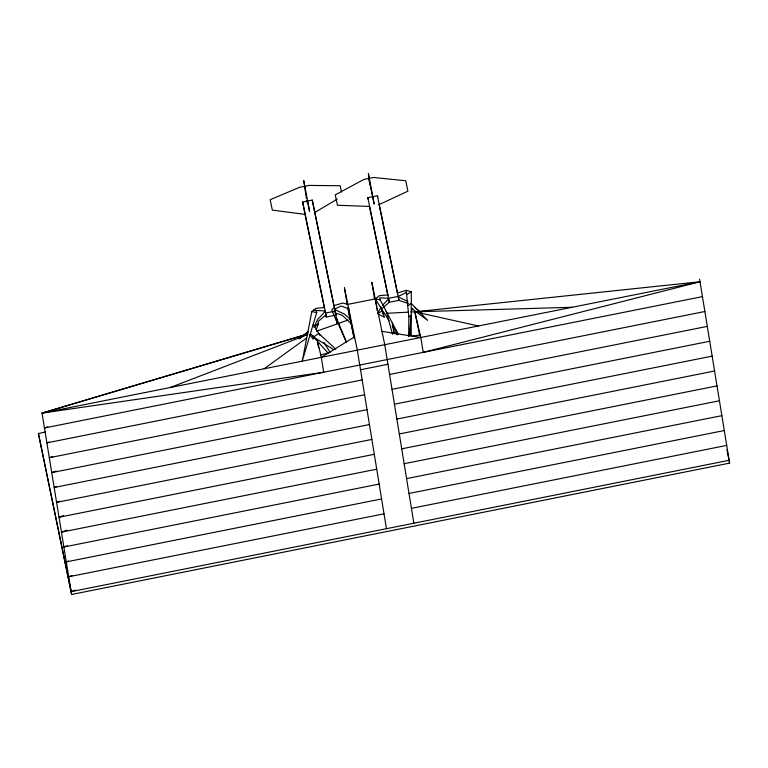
<?xml version="1.0" encoding="UTF-8"?>
<svg xmlns="http://www.w3.org/2000/svg" width="768" height="768" viewBox="0 0 768 768"><rect width="100%" height="100%" fill="white"/><g stroke="black" fill="none" stroke-linecap="round" stroke-linejoin="round"><path stroke-width="1.15" d="M411.206 335.472L411.312 291.706L406.186 290.342L397.584 292.954M408.662 336.278L408.826 316.742L406.186 290.342M313.296 335.722L313.219 339.254L309.83 334.685M409.19 336.182L411.254 315.149L408.826 316.742M324.49 307.546L315.83 308.381L311.808 311.568L302.237 361.162L316.685 312.547L316.253 310.464L313.814 309.974M316.118 329.674L318.499 323.645L318.067 321.571L325.843 314.938M381.11 306.816L377.683 313.776L381.974 310.973L381.542 308.899L389.318 302.266L398.938 300.346L408.432 303.523M411.379 311.117L412.79 308.4M382.608 305.222L388.608 298.848L389.318 302.266L367.824 197.654L377.453 195.734L398.938 300.346L398.227 296.928L408 301.45M307.805 331.949L299.242 338.842L308.41 331.603M313.795 327.12L316.368 325.046M314.832 326.544L318.499 323.645L314.237 326.448L317.635 319.488L325.133 311.52L326.275 317.021L335.894 315.101L312.259 200.083L302.63 202.003L305.107 214.397L272.333 210.106L270.182 199.699L299.51 187.344L309.13 185.424L340.176 185.722L341.472 191.971M264.163 368.755L306.634 337.978M407.05 294.499L411.312 291.706M407.942 305.626L411.283 303.427L427.603 320.381L411.686 308.438M699.6 279.149L729.6 463.114L71.616 594.47L42.038 413.107L323.722 372.23L321.293 357.35L354.566 336.854M314.736 212.477L337.219 199.152M334.819 309.043L341.174 306.029L348.768 308.861M406.618 292.426L398.294 296.371L388.666 298.301L379.728 297.792L380.16 299.875L398.352 334.301M379.21 204.538L407.904 191.174L405.744 180.768L373.603 177.475L363.984 179.405L335.29 194.832L337.45 205.238L369.581 206.458M170.266 387.504L307.507 334.685M47.846 426.778L44.467 427.978L702.451 296.621M316.445 331.277L348.01 320.054M49.152 442.061L46.896 442.858L362.179 379.92M52.704 456.538L49.315 457.738L364.598 394.8M56.256 471.014L51.744 472.618L367.027 409.67M56.429 486.691L54.173 487.498L369.456 424.55M59.981 501.168L56.602 502.378L371.885 439.43M63.533 515.645L59.021 517.248L374.304 454.31M67.094 530.122L61.45 532.128L376.733 469.19M67.258 545.808L63.878 547.008L379.162 484.061M68.563 561.082L66.298 561.888L381.59 498.941M72.115 575.558L68.726 576.768L384.01 513.821M45.446 432.067L38.4 433.478L71.155 591.648L75.581 590.074M334.109 305.626L342.72 303.014L347.846 304.378L375.254 298.906L380.16 299.875M419.626 334.992L414.826 311.818L700.022 281.741L42.038 413.107L307.286 334.07M42.038 413.107L307.987 334.022M320.717 354.864L328.838 352.704M700.022 281.741L423.226 352.368L420.797 337.488L414.826 311.818L572.083 307.286M326.275 317.021L325.622 313.046L335.251 311.126M360.518 369.754L387.936 364.282M389.597 374.448L704.88 311.501M392.016 389.318L707.299 326.381M394.445 404.198L709.728 341.261M396.874 419.078L712.157 356.131M399.293 433.958L714.586 371.011M401.722 448.838L717.005 385.891M404.15 463.718L719.434 400.771M406.579 478.589L721.862 415.651M408.998 493.469L724.282 430.531M411.427 508.349L726.71 445.402M71.155 591.648L729.139 460.282M411.994 336.106L420.221 335.002M387.955 294.883L379.296 295.709L375.254 298.906L389.059 320.774M382.426 313.526L384.806 313.402M387.178 313.277L408.538 312.154M410.909 312.029L417.206 311.693M421.987 311.443L425.568 311.251M316.253 310.464L325.2 310.963M381.984 331.382L420.797 337.488M311.808 311.568L316.685 312.547M414.826 311.818L417.917 312.509M419.981 312.97L478.406 325.987M335.472 313.018L342.192 315.274L351.197 323.731M378.653 314.285L384.47 317.299L381.974 310.973M417.994 311.021L422.045 313.43L414.662 307.344M333.725 349.661L313.642 337.075L318.682 333.389L335.77 349.171M393.715 331.651L397.181 334.819M310.445 333.542L328.598 353.597M392.198 325.747L397.843 334.694M313.21 324.23L319.882 335.405M324.086 342.451L330.086 352.512M346.378 342.355L336.864 320.64L336.384 317.827L346.512 342.173M337.344 323.443L331.738 309.677L334.464 307.334L337.344 323.443L336.384 317.827M386.189 311.28L392.486 334.243M317.213 339.792L321.293 357.35M726.95 449.741L729.6 463.114M379.066 204.394L397.507 293.414M368.794 178.435L374.16 204.029L368.4 173.53L369.83 184.339M369.446 206.314L387.878 295.334M374.237 297.13L374.698 299.347L371.808 282.25L384.739 344.688L413.856 523.229M346.819 302.602L347.28 304.829L344.39 287.731L357.322 350.16L386.438 528.701M347.971 308.15L354.048 337.507M334.032 306.086L312.259 200.083M335.894 315.101L334.762 309.6L344.525 314.122L350.266 319.258L354.086 338.045M307.44 201.043L309.6 211.45L303.734 180.538L306.403 198.317M302.63 202.003L325.622 313.046M304.982 214.186L324.403 308.006M317.482 342.106L318.682 347.904M71.616 594.47L38.4 433.478M347.875 307.949L350.026 318.864M306.806 200.544L307.2 202.781M392.256 322.762L394.07 333.859M377.453 195.734L377.693 197.203M367.824 197.654L368.064 199.123M375.446 300.048L376.378 305.77M376.752 308.054L377.126 310.349M348.403 307.805L350.842 322.79M409.766 328.541L410.333 335.616"/></g></svg>
